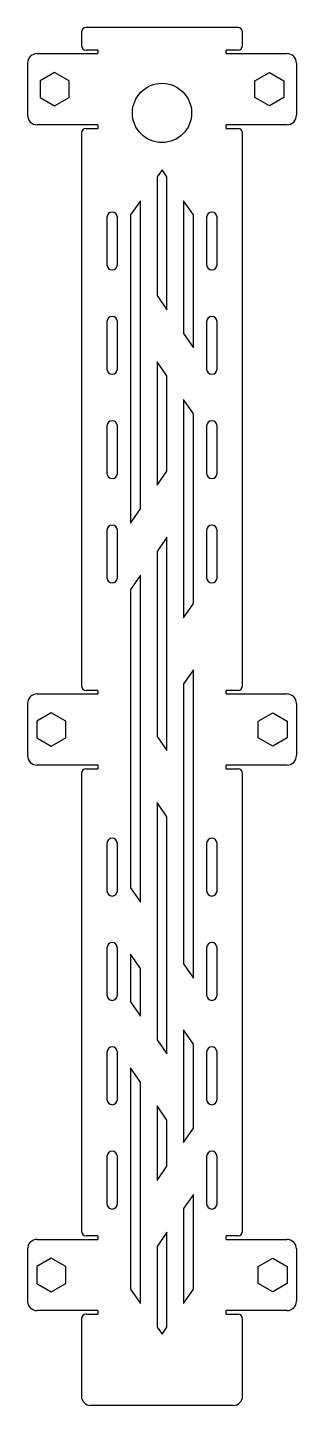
# Model space of a CAD drawing. Header units: millimetres. Extents: x -28 to 28, y -132 to 158.
import ezdxf

# ---------------------------------------------------------------- set-up
doc = ezdxf.new("R2010")
doc.units = ezdxf.units.MM

msp = doc.modelspace()

# ---------------------------------------------------------------- linework, layer by layer
at = {"color": 7, "linetype": 'Continuous', "lineweight": 25}
for p, q in [((-17, 157), (-17, 154.25)), ((16, 158), (-16, 158)), ((17, 154.25), (17, 157)), ((-26.34, 152.5), (-13.5, 152.5)), ((-13.5, 153.25), (-16, 153.25)), ((-13.5, 153.25), (-13.5, 152.5)), ((16, 153.25), (13.5, 153.25)), ((13.5, 152.5), (13.5, 153.25)), ((13.5, 152.5), (26.34, 152.5)), ((-28.34, 150.5), (-28.34, 139.5)), ((-22.64, 148.52), (-25.69, 146.76)), ((-19.59, 146.76), (-22.64, 148.52)), ((19.59, 146.76), (22.64, 148.52)), ((22.64, 148.52), (25.69, 146.76)), ((28.34, 150.5), (28.34, 139.5)), ((-25.69, 146.76), (-25.69, 143.24)), ((-19.59, 143.24), (-19.59, 146.76)), ((19.59, 143.24), (19.59, 146.76)), ((25.69, 146.76), (25.69, 143.24)), ((-25.69, 143.24), (-22.64, 141.48)), ((-22.64, 141.48), (-19.59, 143.24)), ((22.64, 141.48), (19.59, 143.24)), ((25.69, 143.24), (22.64, 141.48)), ((-13.5, 137.5), (-26.34, 137.5)), ((-16, 136.75), (-13.5, 136.75)), ((-13.5, 137.5), (-13.5, 136.75)), ((26.34, 137.5), (13.5, 137.5)), ((13.5, 136.75), (13.5, 137.5)), ((13.5, 136.75), (16, 136.75)), ((-17, 135.75), (-17, 19.25)), ((17, 19.25), (17, 135.75)), ((0, 128), (-1.05, 126.5)), ((1.05, 126.5), (0, 128)), ((-1.05, 126.5), (-1.05, 101.5)), ((1.05, 98.5), (1.05, 126.5)), ((-4.55, 121.5), (-6.65, 118.5)), ((-4.55, 56.5), (-4.55, 121.5)), ((6.65, 118.5), (4.55, 121.5)), ((4.55, 121.5), (4.55, 93.5)), ((-11.6, 118), (-11.6, 108)), ((-9.4, 108), (-9.4, 118)), ((-6.65, 118.5), (-6.65, 53.5)), ((6.65, 90.5), (6.65, 118.5)), ((9.4, 118), (9.4, 108)), ((11.6, 108), (11.6, 118)), ((-1.05, 101.5), (1.05, 98.5)), ((-11.6, 96), (-11.6, 86)), ((-9.4, 86), (-9.4, 96)), ((9.4, 96), (9.4, 86)), ((11.6, 86), (11.6, 96)), ((4.55, 93.5), (6.65, 90.5)), ((1.05, 84.55), (-1.05, 87.55)), ((-1.05, 87.55), (-1.05, 61.5)), ((1.05, 64.5), (1.05, 84.55)), ((6.65, 76.56), (4.55, 79.55)), ((4.55, 79.55), (4.55, 33.56)), ((6.65, 36.56), (6.65, 76.56)), ((-11.6, 74), (-11.6, 64)), ((-9.4, 64), (-9.4, 74)), ((9.4, 74), (9.4, 64)), ((11.6, 64), (11.6, 74)), ((-1.05, 61.5), (1.05, 64.5)), ((-6.65, 53.5), (-4.55, 56.5)), ((-11.6, 52), (-11.6, 42)), ((-9.4, 42), (-9.4, 52)), ((1.05, 50.55), (-1.05, 47.55)), ((1.05, 5.55), (1.05, 50.55)), ((9.4, 52), (9.4, 42)), ((11.6, 42), (11.6, 52)), ((-1.05, 47.55), (-1.05, 8.55)), ((-4.55, 42.55), (-6.65, 39.55)), ((-4.55, -26.4), (-4.55, 42.55)), ((-6.65, 39.55), (-6.65, -23.4)), ((4.55, 33.56), (6.65, 36.56)), ((6.65, 22.61), (4.55, 19.61)), ((6.65, -42.39), (6.65, 22.61)), ((-26.34, 17.5), (-13.5, 17.5)), ((-13.5, 18.25), (-16, 18.25)), ((-13.5, 18.25), (-13.5, 17.5)), ((4.55, 19.61), (4.55, -39.4)), ((16, 18.25), (13.5, 18.25)), ((13.5, 17.5), (13.5, 18.25)), ((13.5, 17.5), (26.34, 17.5)), ((-28.34, 15.5), (-28.34, 4.5)), ((28.34, 15.5), (28.34, 4.5)), ((-23.34, 13.52), (-26.39, 11.76)), ((-26.39, 11.76), (-26.39, 8.24)), ((-20.29, 11.76), (-23.34, 13.52)), ((-20.29, 8.24), (-20.29, 11.76)), ((20.29, 11.76), (23.34, 13.52)), ((20.29, 8.24), (20.29, 11.76)), ((23.34, 13.52), (26.39, 11.76)), ((26.39, 11.76), (26.39, 8.24)), ((-26.39, 8.24), (-23.34, 6.48)), ((-23.34, 6.48), (-20.29, 8.24)), ((-1.05, 8.55), (1.05, 5.55)), ((23.34, 6.48), (20.29, 8.24)), ((26.39, 8.24), (23.34, 6.48)), ((-13.5, 2.5), (-26.34, 2.5)), ((-17, 0.75), (-17, -95.75)), ((-16, 1.75), (-13.5, 1.75)), ((-13.5, 2.5), (-13.5, 1.75)), ((26.34, 2.5), (13.5, 2.5)), ((13.5, 1.75), (13.5, 2.5)), ((13.5, 1.75), (16, 1.75)), ((17, -95.75), (17, 0.75)), ((1.05, -8.4), (-1.05, -5.4)), ((-1.05, -5.4), (-1.05, -55.4)), ((1.05, -58.4), (1.05, -8.4)), ((-11.6, -14), (-11.6, -24)), ((-9.4, -24), (-9.4, -14)), ((9.4, -14), (9.4, -24)), ((11.6, -24), (11.6, -14)), ((-6.65, -23.4), (-4.55, -26.4)), ((-11.6, -36), (-11.6, -46)), ((-9.4, -46), (-9.4, -36)), ((-4.55, -40.35), (-6.65, -37.35)), ((-6.65, -37.35), (-6.65, -47.4)), ((9.4, -36), (9.4, -46)), ((11.6, -46), (11.6, -36)), ((-4.55, -50.4), (-4.55, -40.35)), ((4.55, -39.4), (6.65, -42.39)), ((-6.65, -47.4), (-4.55, -50.4)), ((6.65, -56.34), (4.55, -53.34)), ((4.55, -53.34), (4.55, -77.05)), ((-11.6, -58), (-11.6, -68)), ((-9.4, -68), (-9.4, -58)), ((-1.05, -55.4), (1.05, -58.4)), ((6.65, -74.05), (6.65, -56.34)), ((9.4, -58), (9.4, -68)), ((11.6, -68), (11.6, -58)), ((-4.55, -64.35), (-6.65, -61.35)), ((-6.65, -61.35), (-6.65, -108)), ((-4.55, -111), (-4.55, -64.35)), ((1.05, -72.35), (-1.05, -69.35)), ((-1.05, -69.35), (-1.05, -85.05)), ((1.05, -82.05), (1.05, -72.35)), ((4.55, -77.05), (6.65, -74.05)), ((-11.6, -80), (-11.6, -90)), ((-9.4, -90), (-9.4, -80)), ((9.4, -80), (9.4, -90)), ((11.6, -90), (11.6, -80)), ((-1.05, -85.05), (1.05, -82.05)), ((6.65, -88), (4.55, -91)), ((6.65, -108), (6.65, -88)), ((4.55, -91), (4.55, -111)), ((-26.34, -97.5), (-13.5, -97.5)), ((-13.5, -96.75), (-16, -96.75)), ((-13.5, -96.75), (-13.5, -97.5)), ((1.05, -96), (-1.05, -99)), ((1.05, -116), (1.05, -96)), ((16, -96.75), (13.5, -96.75)), ((13.5, -97.5), (13.5, -96.75)), ((13.5, -97.5), (26.34, -97.5)), ((-28.34, -99.5), (-28.34, -110.5)), ((-23.34, -101.48), (-26.39, -103.24)), ((-20.29, -103.24), (-23.34, -101.48)), ((-1.05, -99), (-1.05, -116)), ((20.29, -103.24), (23.34, -101.48)), ((23.34, -101.48), (26.39, -103.24)), ((28.34, -99.5), (28.34, -110.5)), ((-26.39, -103.24), (-26.39, -106.76)), ((-20.29, -106.76), (-20.29, -103.24)), ((20.29, -106.76), (20.29, -103.24)), ((26.39, -103.24), (26.39, -106.76)), ((-26.39, -106.76), (-23.34, -108.52)), ((-23.34, -108.52), (-20.29, -106.76)), ((23.34, -108.52), (20.29, -106.76)), ((26.39, -106.76), (23.34, -108.52)), ((-6.65, -108), (-4.55, -111)), ((4.55, -111), (6.65, -108)), ((-13.5, -112.5), (-26.34, -112.5)), ((-16, -113.25), (-13.5, -113.25)), ((-13.5, -112.5), (-13.5, -113.25)), ((26.34, -112.5), (13.5, -112.5)), ((13.5, -113.25), (13.5, -112.5)), ((13.5, -113.25), (16, -113.25)), ((-17, -114.25), (-17, -130.5)), ((-1.05, -116), (0, -117.5)), ((0, -117.5), (1.05, -116)), ((17, -130.5), (17, -114.25)), ((15, -132.5), (-15, -132.5))]:
    msp.add_line(p, q, dxfattribs=at)
msp.add_circle((0, 140), 6.25, dxfattribs=at)
for centre, radius, start, end in [((-16, 157), 1, 90, 180), ((16, 157), 1, 0, 90), ((-16, 154.25), 1, 180, 270), ((16, 154.25), 1, 270, 0), ((-26.34, 150.5), 2, 90, 180), ((26.34, 150.5), 2, 0, 90), ((-26.34, 139.5), 2, 180, 270), ((26.34, 139.5), 2, 270, 0), ((-16, 135.75), 1, 90, 180), ((16, 135.75), 1, 0, 90), ((-10.5, 118), 1.1, 360, 180), ((10.5, 118), 1.1, 0, 180), ((-10.5, 108), 1.1, 180, 0), ((10.5, 108), 1.1, 180, 0), ((-10.5, 96), 1.1, 360, 180), ((10.5, 96), 1.1, 0, 180), ((-10.5, 86), 1.1, 180, 0), ((10.5, 86), 1.1, 180, 0), ((-10.5, 74), 1.1, 360, 180), ((10.5, 74), 1.1, 0, 180), ((-10.5, 64), 1.1, 180, 0), ((10.5, 64), 1.1, 180, 0), ((-10.5, 52), 1.1, 360, 180), ((10.5, 52), 1.1, 0, 180), ((-10.5, 42), 1.1, 180, 360), ((10.5, 42), 1.1, 180, 0), ((-26.34, 15.5), 2, 90, 180), ((-16, 19.25), 1, 180, 270), ((16, 19.25), 1, 270, 0), ((26.34, 15.5), 2, 0, 90), ((-26.34, 4.5), 2, 180, 270), ((26.34, 4.5), 2, 270, 0), ((-16, 0.75), 1, 90, 180), ((16, 0.75), 1, 0, 90), ((-10.5, -14), 1.1, 360, 180), ((10.5, -14), 1.1, 0, 180), ((-10.5, -24), 1.1, 180, 360), ((10.5, -24), 1.1, 180, 0), ((-10.5, -36), 1.1, 360, 180), ((10.5, -36), 1.1, 0, 180), ((-10.5, -46), 1.1, 180, 360), ((10.5, -46), 1.1, 180, 0), ((-10.5, -58), 1.1, 360, 180), ((10.5, -58), 1.1, 0, 180), ((-10.5, -68), 1.1, 180, 0), ((10.5, -68), 1.1, 180, 0), ((-10.5, -80), 1.1, 360, 180), ((10.5, -80), 1.1, 0, 180), ((-10.5, -90), 1.1, 180, 360), ((10.5, -90), 1.1, 180, 0), ((-16, -95.75), 1, 180, 270), ((16, -95.75), 1, 270, 0), ((-26.34, -99.5), 2, 90, 180), ((26.34, -99.5), 2, 0, 90), ((-26.34, -110.5), 2, 180, 270), ((-16, -114.25), 1, 90, 180), ((16, -114.25), 1, 0, 90), ((26.34, -110.5), 2, 270, 0), ((-15, -130.5), 2, 180, 270), ((15, -130.5), 2, 270, 0)]:
    msp.add_arc(centre, radius, start, end, dxfattribs=at)

doc.saveas('drawing.dxf')
